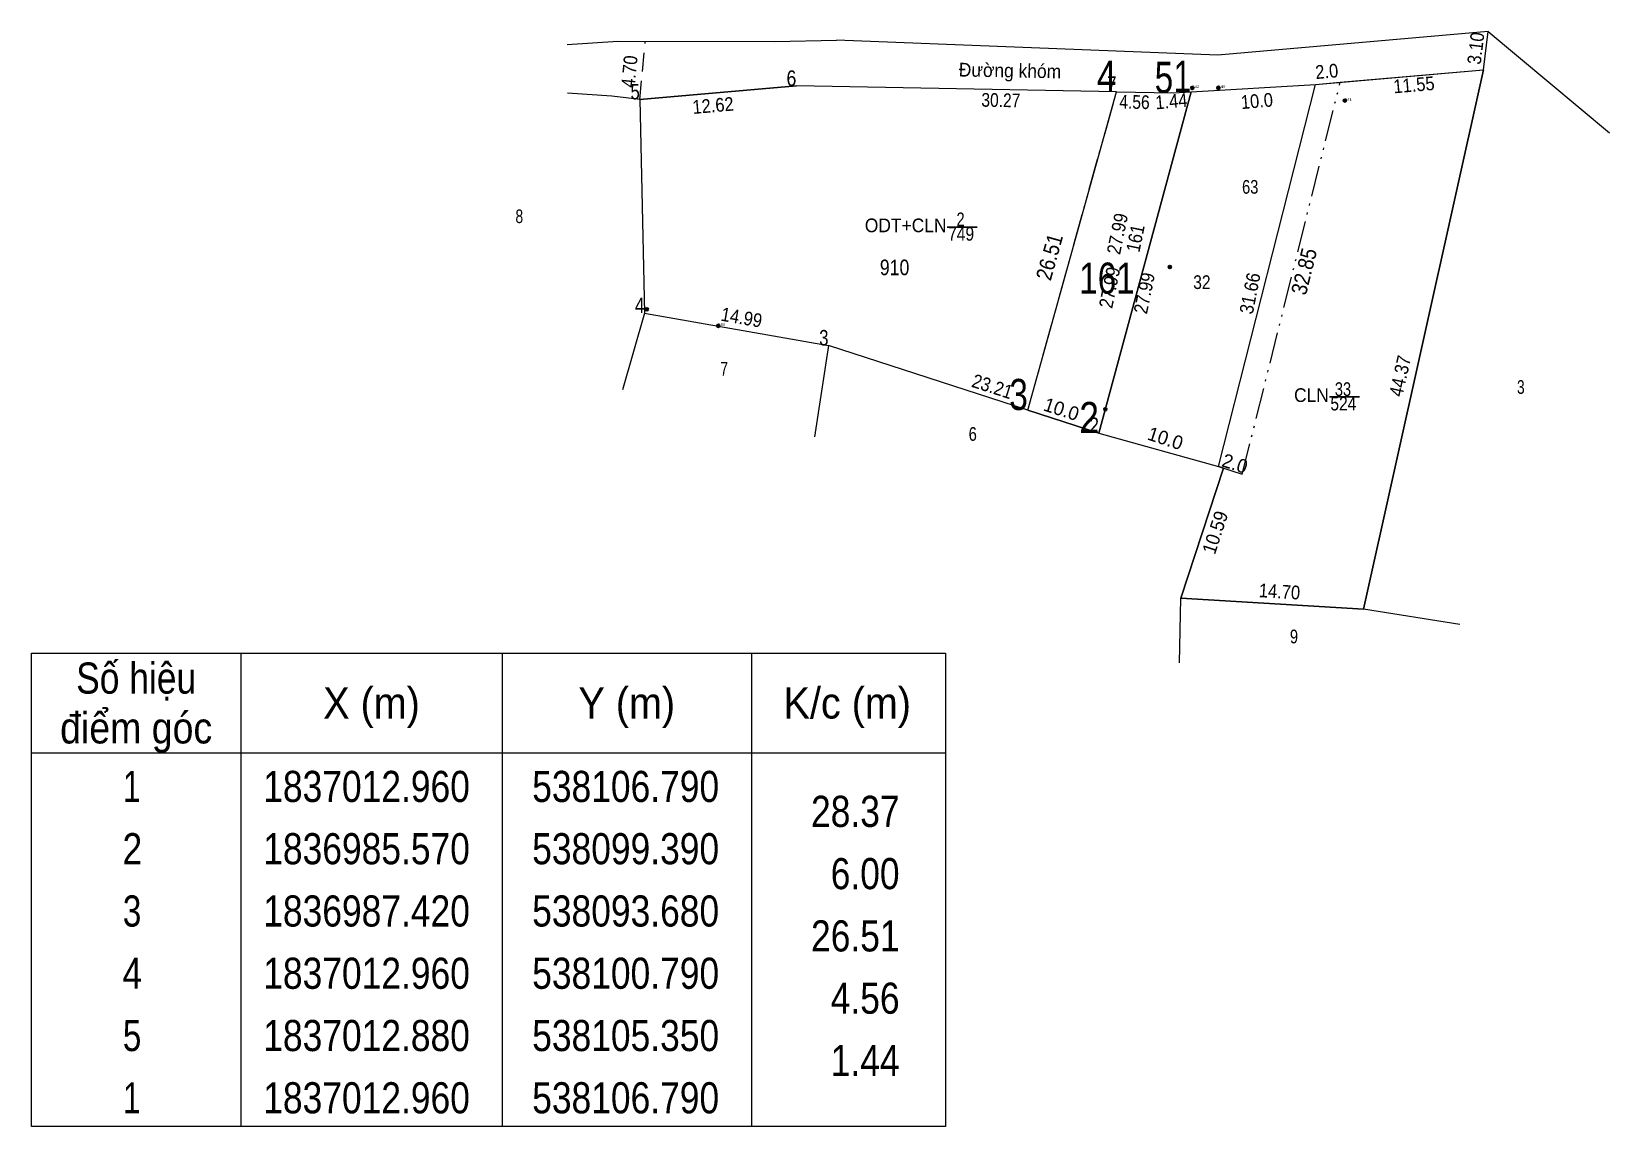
# Model space of a CAD drawing. Header units: metres. Extents: x 537460 to 538140, y 1836762 to 1837133.
# Drawn here: x 538013.7 to 538140.4, y 1836929.9 to 1837017.8 of the extents above; entities that cross this region are included whole.
import ezdxf
from ezdxf.enums import TextEntityAlignment as Align

# ---------------------------------------------------------------- set-up
doc = ezdxf.new("R2010")
doc.units = ezdxf.units.M
doc.header["$LTSCALE"] = 0.5
doc.header["$PDMODE"] = 32
doc.header["$PDSIZE"] = 0.25
doc.linetypes.add('DASH_DOUBLE_DOT', pattern=[9.2, 5, -1.2, 0.3, -1.2, 0.3, -1.2])
doc.linetypes.add('MEDIUM_DASHED', pattern=[4.5, 3, -1.5])
for name, color, linetype, lineweight in [('1', 7, 'Continuous', 13), ('18', 7, 'Continuous', 13), ('44', 7, 'Continuous', 13), ('6', 7, 'Continuous', 13), ('63', 7, 'Continuous', 13)]:
    doc.layers.add(name, color=color, linetype=linetype, lineweight=lineweight)
doc.layers.add('12', color=7, linetype='Continuous')
doc.layers.add('7', color=7, linetype='Continuous')

msp = doc.modelspace()

# ---------------------------------------------------------------- linework, layer by layer
at = {"layer": '1'}
msp.add_line((538109, 1836982.88), (538116.77, 1837013.57), dxfattribs=at)
at = {"layer": '1', "linetype": 'DASH_DOUBLE_DOT'}
msp.add_line((538110.9, 1836982.27), (538118.76, 1837013.74), dxfattribs=at)
at = {"layer": '1'}
msp.add_lwpolyline([(538099.39, 1836985.57), (538106.79, 1837012.96), (538116.77, 1837013.57)], dxfattribs=at)
msp.add_lwpolyline([(538106.79, 1837012.96), (538099.39, 1836985.57), (538093.68, 1836987.42), (538100.79, 1837012.96), (538105.35, 1837012.88)], close=True, dxfattribs=at)
at = {"layer": '18'}
msp.add_line((538099.39, 1836985.57), (538109, 1836982.88), dxfattribs=at)
at = {"layer": '44'}
for p, q in [((538116.77, 1837013.57), (538118.76, 1837013.74)), ((538100.79, 1837012.96), (538105.35, 1837012.88)), ((538105.35, 1837012.88), (538106.79, 1837012.96)), ((538093.68, 1836987.42), (538099.39, 1836985.57)), ((538109, 1836982.88), (538110.9, 1836982.27))]:
    msp.add_line(p, q, dxfattribs=at)
at = {"layer": '44', "linetype": 'DASH_DOUBLE_DOT'}
msp.add_line((538093.68, 1836987.42), (538100.79, 1837012.96), dxfattribs=at)
at = {"layer": '6', "linetype": 'MEDIUM_DASHED'}
msp.add_line((538062.52, 1837012.36), (538062.96, 1837017.03), dxfattribs=at)
at = {"layer": '6'}
for p, q in [((538130.27, 1837014.73), (538130.64, 1837017.81)), ((538130.27, 1837014.73), (538130.64, 1837017.81)), ((538130.27, 1837014.73), (538130.64, 1837017.81)), ((538130.27, 1837014.73), (538130.64, 1837017.81)), ((538130.27, 1837014.73), (538130.64, 1837017.81)), ((538118.76, 1837013.74), (538130.27, 1837014.73)), ((538120.64, 1836971.42), (538130.27, 1837014.73)), ((538062.52, 1837012.36), (538075.09, 1837013.44)), ((538062.52, 1837012.36), (538075.09, 1837013.44)), ((538062.52, 1837012.36), (538075.09, 1837013.44)), ((538062.52, 1837012.36), (538075.09, 1837013.44)), ((538075.09, 1837013.44), (538062.52, 1837012.36)), ((538075.09, 1837013.44), (538062.52, 1837012.36)), ((538100.79, 1837012.96), (538075.09, 1837013.44)), ((538062.91, 1836995.2), (538061.14, 1836989.04)), ((538077.67, 1836992.6), (538076.54, 1836985.27)), ((538093.68, 1836987.42), (538077.67, 1836992.6)), ((538109.4, 1836982.75), (538105.97, 1836972.31)), ((538105.85, 1836967.12), (538105.97, 1836972.31)), ((538105.97, 1836972.31), (538120.64, 1836971.42)), ((538128.36, 1836970.2), (538120.64, 1836971.42))]:
    msp.add_line(p, q, dxfattribs=at)
at = {"layer": '6', "lineweight": 25}
for p, q in [((538087.19, 1837002.1), (538089.62, 1837002.1)), ((538117.89, 1836988.47), (538120.32, 1836988.47))]:
    msp.add_line(p, q, dxfattribs=at)
at = {"layer": '6'}
for points in [[(538056.69, 1837016.77), (538060.76, 1837017.03), (538073.35, 1837017.02), (538078.31, 1837017.11)], [(538130.64, 1837017.81), (538108.94, 1837015.92), (538078.31, 1837017.11)], [(538130.64, 1837017.81), (538108.94, 1837015.92), (538078.31, 1837017.11)], [(538130.64, 1837017.81), (538108.94, 1837015.92), (538078.31, 1837017.11)], [(538130.64, 1837017.81), (538108.94, 1837015.92), (538078.31, 1837017.11)], [(538130.64, 1837017.81), (538108.94, 1837015.92), (538078.31, 1837017.11)], [(538130.27, 1837014.73), (538130.64, 1837017.81), (538140.38, 1837009.67)], [(538062.52, 1837012.36), (538060.28, 1837012.61), (538056.71, 1837012.86)], [(538062.52, 1837012.36), (538062.91, 1836995.2), (538077.67, 1836992.6)]]:
    msp.add_lwpolyline(points, dxfattribs=at)
at = {"layer": '63'}
for p, q in [((538030.48, 1836967.9), (538030.48, 1836929.9)), ((538051.48, 1836967.9), (538051.48, 1836929.9)), ((538071.48, 1836967.9), (538071.48, 1836929.9)), ((538013.68, 1836959.9), (538087.08, 1836959.9))]:
    msp.add_line(p, q, dxfattribs=at)
for points in [[(538130.27, 1837014.73), (538120.64, 1836971.42), (538105.97, 1836972.31), (538109.4, 1836982.75), (538109, 1836982.88), (538116.77, 1837013.57)], [(538013.68, 1836967.9), (538087.08, 1836967.9), (538087.08, 1836929.9), (538013.68, 1836929.9)]]:
    msp.add_lwpolyline(points, close=True, dxfattribs=at)
at = {"layer": '7'}
for p in [(538106.88, 1837013.28), (538108.98, 1837013.29), (538119.13, 1837012.27), (538105.08, 1836998.91), (538063.09, 1836995.51), (538068.83, 1836994.18), (538099.9, 1836987.48)]:
    msp.add_point(p, dxfattribs=at)

# ---------------------------------------------------------------- texts
at = {"layer": '1'}
for s, height, width, p in [('910', 1.25, 0.85, (538082.98, 1836998.25)), ('161', 2.5, 0.8, (538100.035, 1836996.76))]:
    msp.add_text(s, height=height, dxfattribs=dict(at, width=width)).set_placement(p, align=Align.CENTER)
at = {"layer": '12', "width": 1.25}
for s, p in [('142', (538106.88, 1837013.28)), ('140', (538108.98, 1837013.29)), ('141', (538119.13, 1837012.26)), ('150', (538068.83, 1836994.18))]:
    msp.add_text(s, height=0.2, dxfattribs=at).set_placement(p)
at = {"layer": '44', "width": 0.9}
for s, rotation, p in [('26.51', 74.443, (538096.0143, 1836999.5474)), ('32.85', 75.976, (538116.4617, 1836998.3986))]:
    msp.add_text(s, height=1.25, rotation=rotation, dxfattribs=at).set_placement(p, align=Align.CENTER)
at = {"layer": '6'}
for s, rotation, width, p in [('3.10', 83.15, 0.9, (538130.1949, 1837016.3994)), ('4.70', 84.618, 0.9, (538062.2309, 1837014.5534)), ('Đường khóm', 358.943, 0.95, (538092.2349, 1837014.1304)), ('2.0', 4.912, 0.9, (538117.7279, 1837014.0689)), ('11.55', 4.912, 0.9, (538124.7279, 1837012.989)), ('12.62', 4.911, 0.9, (538068.4479, 1837011.3307)), ('30.27', 358.943, 0.85, (538091.5049, 1837011.7508)), ('4.56', 358.943, 0.85, (538102.2349, 1837011.607)), ('1.44', 4.912, 0.9, (538105.2479, 1837011.6698)), ('10.0', 4.912, 0.9, (538112.1179, 1837011.6898)), ('27.99', 78.481, 0.9, (538101.4094, 1837001.4652)), ('161', 78.481, 0.9, (538102.8511, 1837001.1052)), ('27.99', 78.481, 0.9, (538100.7794, 1836997.1452)), ('27.99', 78.481, 0.9, (538103.5694, 1836996.6952)), ('31.66', 78.985, 0.9, (538112.0551, 1836996.6899)), ('14.99', 350.01, 0.9, (538070.5996, 1836994.3177)), ('44.37', 77.464, 0.9, (538124.1081, 1836990.0356)), ('23.21', 342.061, 0.9, (538090.6656, 1836988.7937)), ('10.59', 71.839, 0.95, (538109.2423, 1836977.4236)), ('14.70', 356.528, 0.9, (538113.8567, 1836972.3013))]:
    msp.add_text(s, height=1.1, rotation=rotation, dxfattribs=dict(at, width=width)).set_placement(p, align=Align.CENTER)
for s, width, p in [('63', 0.8, (538111.535, 1837004.79)), ('8', 0.75, (538052.845, 1837002.43)), ('2', 0.8, (538088.275, 1837002.18)), ('749', 0.85, (538088.32, 1837001.02)), ('32', 0.85, (538107.655, 1836997.14)), ('7', 0.75, (538069.295, 1836990.18)), ('33', 0.8, (538118.985, 1836988.55)), ('3', 0.75, (538133.265, 1836988.72)), ('524', 0.85, (538119.015, 1836987.39)), ('6', 0.8, (538089.255, 1836984.95)), ('9', 0.8, (538115.05, 1836968.69))]:
    msp.add_text(s, height=1.1, dxfattribs=dict(at, width=width)).set_placement(p, align=Align.CENTER)
at = {"layer": '6', "width": 0.95}
for s, p in [('ODT+CLN', (538087.15, 1837001.7)), ('CLN', (538117.85, 1836988.07))]:
    msp.add_text(s, height=1.1, dxfattribs=at).set_placement(p, align=Align.RIGHT)
at = {"layer": '6'}
for s, p in [('10.0', (538096.2106, 1836986.966)), ('10.0', (538104.5606, 1836984.626)), ('2.0', (538110.1406, 1836982.6061))]:
    msp.add_text(s, height=1.1, rotation=342.061, dxfattribs=at).set_placement(p, align=Align.CENTER)
at = {"layer": '63'}
for s, height, width, p in [(' 6', 1.25, 0.85, (538075.09, 1837013.44)), (' 6', 1.25, 0.85, (538075.09, 1837013.44)), (' 4', 2.5, 0.85, (538100.79, 1837012.96)), (' 5', 2.5, 0.8, (538105.35, 1837012.88)), (' 1', 2.5, 0.75, (538106.79, 1837012.96)), (' 5', 1.25, 0.8, (538062.52, 1837012.36)), (' 5', 1.25, 0.8, (538062.52, 1837012.36)), (' 7', 1.25, 0.8, (538100.79, 1837012.96)), (' 7', 1.25, 0.8, (538100.79, 1837012.96)), (' 4', 1.25, 0.85, (538062.91, 1836995.2)), (' 4', 1.25, 0.85, (538062.91, 1836995.2)), (' 3', 1.25, 0.8, (538077.67, 1836992.6)), (' 3', 1.25, 0.8, (538077.67, 1836992.6)), (' 3', 2.5, 0.8, (538093.68, 1836987.42)), (' 2', 2.5, 0.85, (538099.39, 1836985.57)), (' 2', 1.25, 0.85, (538099.39, 1836985.57)), (' 2', 1.25, 0.85, (538099.39, 1836985.57)), ('28.37', 2.5, 0.85, (538083.38, 1836953.95)), ('6.00', 2.5, 0.85, (538083.38, 1836948.95)), ('26.51', 2.5, 0.85, (538083.38, 1836943.95)), ('4.56', 2.5, 0.85, (538083.38, 1836938.95)), ('1.44', 2.5, 0.85, (538083.38, 1836933.95))]:
    msp.add_text(s, height=height, dxfattribs=dict(at, width=width)).set_placement(p, align=Align.RIGHT)
for s, height, width, p in [('910', 1.25, 0.85, (538082.98, 1836998.25)), ('Số hiệu', 2.5, 0.85, (538022.08, 1836964.65)), ('X (m)', 2.5, 0.95, (538040.98, 1836962.65)), ('Y (m)', 2.5, 0.95, (538061.475, 1836962.65)), ('K/c (m)', 2.5, 0.95, (538079.18, 1836962.65)), ('điểm góc', 2.5, 0.9, (538022.08, 1836960.65)), (' 1', 2.5, 0.75, (538021.375, 1836955.95)), ('1837012.960', 2.5, 0.85, (538040.58, 1836955.95)), ('538106.790', 2.5, 0.85, (538061.385, 1836955.95)), (' 2', 2.5, 0.85, (538021.38, 1836950.95)), ('1836985.570', 2.5, 0.85, (538040.58, 1836950.95)), ('538099.390', 2.5, 0.85, (538061.385, 1836950.95)), (' 3', 2.5, 0.8, (538021.38, 1836945.95)), ('1836987.420', 2.5, 0.85, (538040.58, 1836945.95)), ('538093.680', 2.5, 0.85, (538061.385, 1836945.95)), ('1837012.960', 2.5, 0.85, (538040.58, 1836940.95)), ('538100.790', 2.5, 0.85, (538061.385, 1836940.95)), (' 4', 2.5, 0.85, (538021.375, 1836940.95)), (' 5', 2.5, 0.8, (538021.38, 1836935.95)), ('1837012.880', 2.5, 0.85, (538040.58, 1836935.95)), ('538105.350', 2.5, 0.85, (538061.385, 1836935.95)), (' 1', 2.5, 0.75, (538021.375, 1836930.95)), ('1837012.960', 2.5, 0.85, (538040.58, 1836930.95)), ('538106.790', 2.5, 0.85, (538061.385, 1836930.95))]:
    msp.add_text(s, height=height, dxfattribs=dict(at, width=width)).set_placement(p, align=Align.CENTER)

doc.saveas('drawing.dxf')
